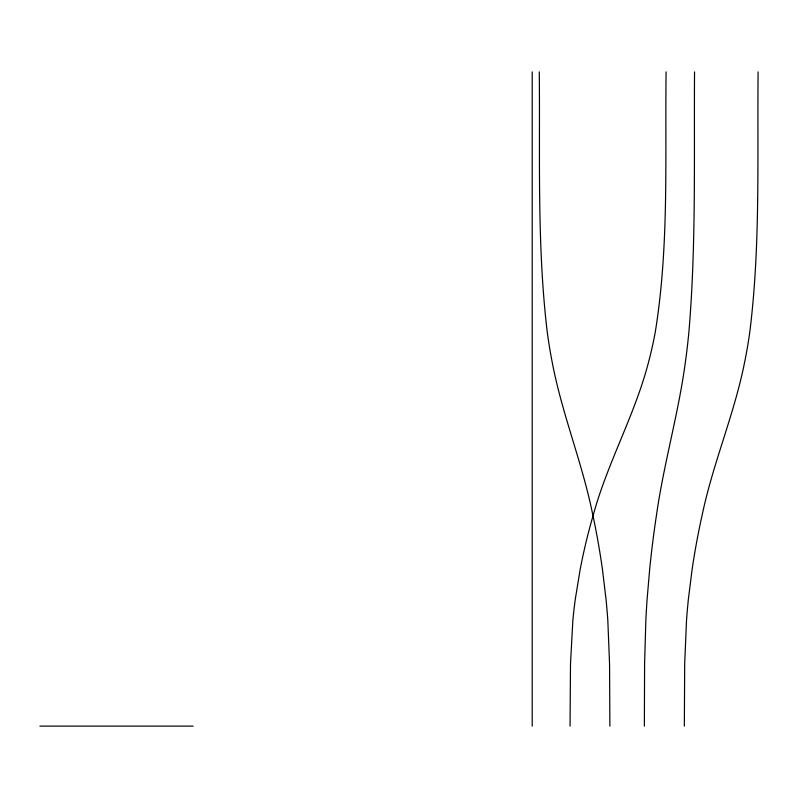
<?xml version="1.0" encoding="UTF-8"?>
<svg xmlns="http://www.w3.org/2000/svg" width="798" height="798" viewBox="0 0 798 798"><rect width="100%" height="100%" fill="white"/><g stroke="black" fill="none" stroke-linecap="round" stroke-linejoin="round"><path stroke-width="1.2" d="M570.051 726.12L570.49 663.876L572.854 620.495A498.032 495.089 -90 0 1 575.288 599.208L580.206 569.243A596.675 593.153 -90 0 1 593.622 513.732C607.867 462.152 634.679 415.08 648.235 363.29A384.327 382.052 90 0 0 655.318 331.788C669.213 245.924 664.963 158.503 666.091 71.88M644.365 726.12L644.594 663.876L645.841 620.495A498.032 258.622 90 0 1 647.108 599.208L649.672 569.243A596.675 309.843 90 0 1 656.684 513.732C663.936 463.159 678.35 413.923 685.213 363.29A384.327 199.57 90 0 0 688.913 331.788C696.195 245.365 693.931 158.513 694.539 71.88M684.345 726.12L684.684 663.876L686.509 620.495A498.032 380.197 -90 0 1 688.375 599.208L692.145 569.243A596.675 455.498 -90 0 1 702.449 513.732C713.232 462.7 734.16 414.451 744.394 363.29A384.327 293.395 90 0 0 749.831 331.788C760.514 245.614 757.222 158.513 758.1 71.88M39.9 726.12L193.146 726.12M609.881 726.12L609.562 663.876L607.817 620.495A498.032 363.898 -90 0 0 606.031 599.208L602.42 569.243A596.675 435.967 -90 0 0 592.555 513.732C582.251 462.77 562.181 414.371 552.415 363.29A384.327 280.816 -90 0 1 547.209 331.788C536.974 245.575 540.136 158.513 539.288 71.88M532.216 71.88L532.216 726.12"/></g></svg>
